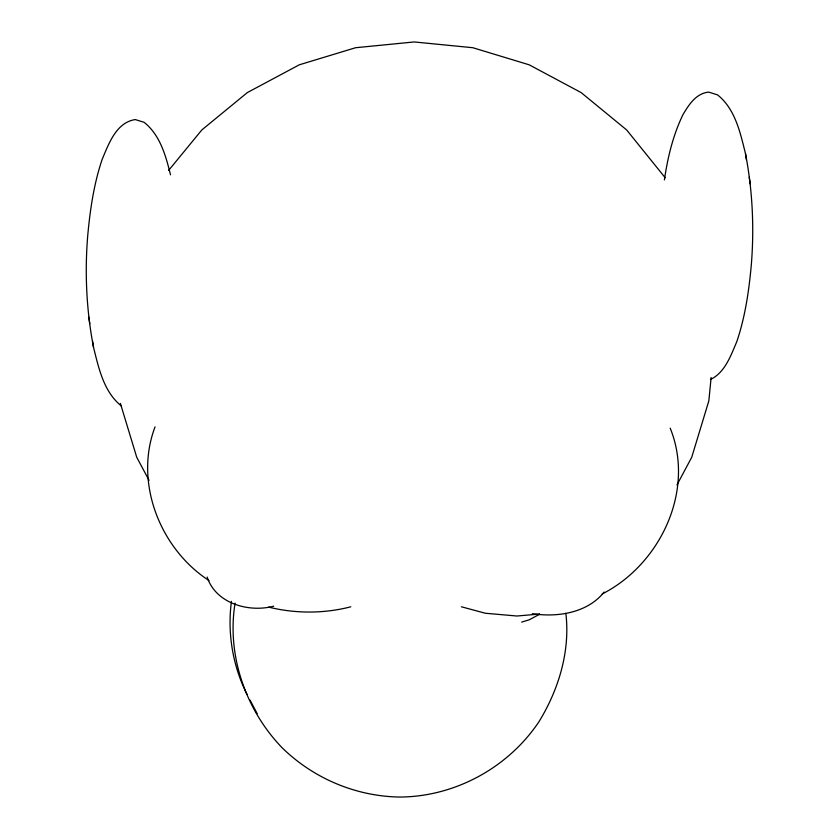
<?xml version="1.0" encoding="UTF-8"?>
<svg xmlns="http://www.w3.org/2000/svg" width="839" height="839" viewBox="0 0 839 839"><rect width="100%" height="100%" fill="white"/><g stroke="black" fill="none" stroke-linecap="round" stroke-linejoin="round"><path stroke-width="1.26" d="M231.449 601.395C227.18 632.931 232.76 666.103 247.086 694.472M235.067 603.147C226.645 655.175 245.502 709.5 281.705 747.339C313.073 778.319 355.851 796.431 399.962 797.05C455.273 796.651 508.35 767.549 539.026 721.624C558.711 689.48 570.352 651.179 565.853 613.33M711.136 377.477L708.829 400.916L691.735 457.265L676.937 484.963M664.404 179.934C667.666 157.564 673.004 135.299 682.862 114.849C688.725 104.854 696.013 93.349 708.672 92.112L717.534 94.87C735.258 108.976 740.229 132.625 745.462 153.506C752.51 190.065 754.334 227.495 751.335 264.6C748.975 290.682 745.221 316.785 736.789 341.672C730.832 355.537 724.98 372.631 710.455 379.469M155.058 426.862C133.873 482.488 160.039 548.769 209.026 580.588M168.639 170.39L201.842 129.93L247.358 92.573L299.282 64.813L355.631 47.718L414.235 41.95L472.829 47.718L529.178 64.813L581.112 92.573L626.628 129.93L665.212 177.753M604.143 592.072C587.447 612.984 557.4 617.567 532.293 613.687M539.561 614.274L529.178 619.822L521.669 622.108M602.171 593.991C660.314 564.395 695.458 490.458 670.183 428.142M350.786 606.796C324.179 613.739 295.38 613.729 268.7 607.132M273.713 606.178C248.91 612.806 215.749 603.566 207.149 577.043M539.687 614.033L516.96 616.015L485.403 613.257L461.377 606.775M121.466 406.055C103.742 391.939 98.771 368.29 93.538 347.409C86.49 310.849 84.666 273.42 87.665 236.315C90.025 210.232 93.779 184.14 102.211 159.242C108.829 143.71 116.16 122.504 135.268 119.568L144.119 122.316C160.113 134.985 165.839 155.823 170.506 174.827M149.069 480.348L136.726 457.265L120.397 403.423M250.053 700.114L257.185 713.653M749.227 177.239L750.244 183.877M88.756 317.037L89.773 323.676M745.462 153.506L746.406 159.672M92.594 341.242L93.538 347.409"/></g></svg>
